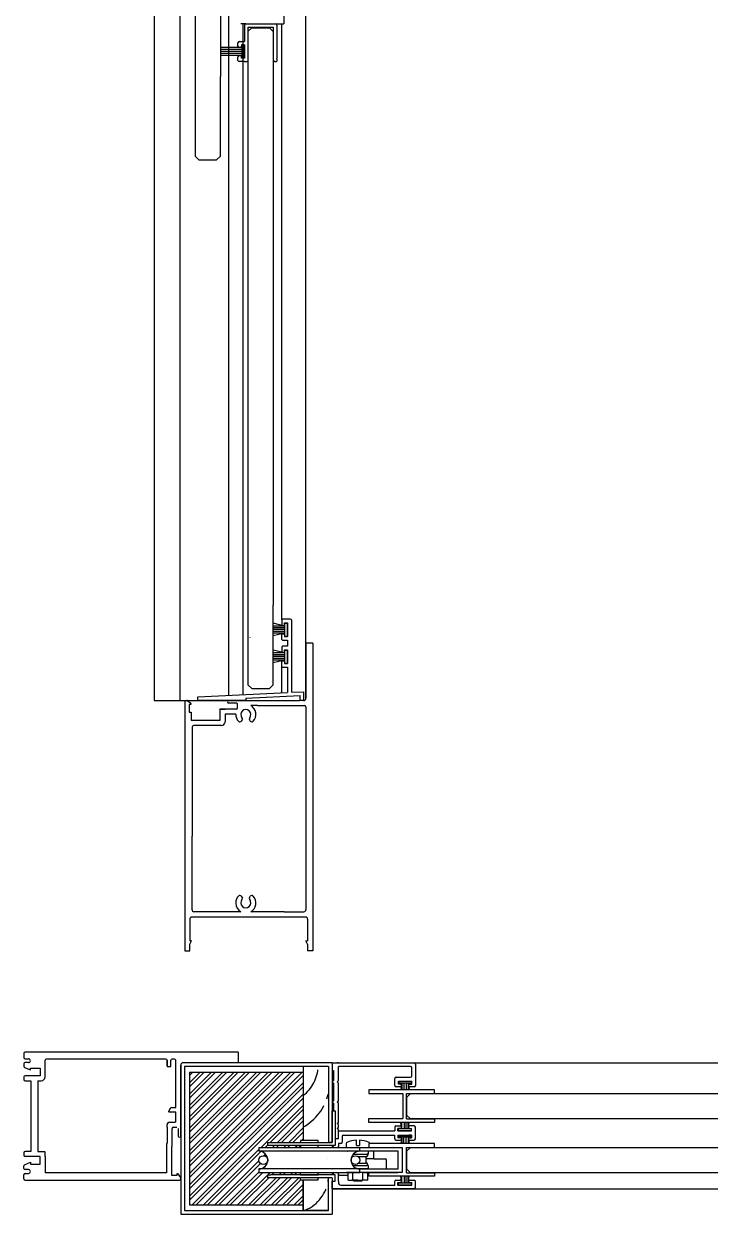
# Model space of a CAD drawing. Header units: millimetres. Extents: x -114 to 831, y -332 to 481.
# Drawn here: x -113.7 to 158.4, y -331.5 to 140.2 of the extents above; entities that cross this region are included whole.
import ezdxf

# ---------------------------------------------------------------- set-up
doc = ezdxf.new("R2010")
doc.units = ezdxf.units.MM
doc.linetypes.add('ACAD_ISO02W100', pattern=[15, 12, -3])
for name, color, linetype in [('chain', 10, 'Continuous'), ('cog', 50, 'Continuous'), ('frame', 22, 'Continuous'), ('glass', 170, 'Continuous'), ('guides', 94, 'Continuous'), ('seals', 111, 'Continuous')]:
    doc.layers.add(name, color=color, linetype=linetype)

msp = doc.modelspace()

# ---------------------------------------------------------------- hatches: boundary and pattern name
h = msp.add_hatch()
h.set_pattern_fill('STEEL', color=94, style=0)
h.set_pattern_definition([(45, (-7e-15, -22.1107), (-2.245064, 2.245064), []), (45, (-7e-15, -20.5232), (-2.245064, 2.245064), [])])
h.paths.add_polyline_path([(-2.94, -275.29), (-47.93, -275.29), (-47.93, -327.82), (-2.94, -327.82), (-2.94, -317.88), (-3.97, -317.88), (-3.97, -317.08), (-16.94, -317.08), (-16.94, -315.88), (-15.74, -315.88), (-3.97, -315.88), (-3.97, -315.08), (-20.47, -315.08), (-20.47, -313.58, 0.414214), (-16.97, -310.08, -1), (-20.47, -310.08, -1), (-16.97, -310.08, 0.414214), (-20.47, -306.58), (-20.47, -305.08), (-3.97, -305.08), (-3.97, -304.28), (-15.74, -304.28), (-16.94, -304.28), (-16.94, -303.08), (-3.97, -303.08), (-3.97, -302.28), (-2.94, -302.28)])

# ---------------------------------------------------------------- linework, layer by layer
at = {"color": 7}
for p, q in [((-62.01, 352.32), (-62.01, -127.98)), ((-62.01, -127.98), (-32.43, -127.98)), ((-51.44, -272.51), (-51.44, -331.52)), ((8.56, -271.52), (-50.51, -271.52)), ((7.06, -273.02), (-49.94, -273.02)), ((-49.94, -273.02), (-49.94, -330.02)), ((7.06, -273.02), (7.06, -303.08)), ((8.56, -271.52), (308.25, -271.52)), ((8.56, -271.66), (8.56, -303.08)), ((8.56, -303.08), (7.06, -303.08)), ((8.56, -304.28), (8.56, -305.08)), ((8.56, -304.28), (8.56, -305.08)), ((14.29, -305.08), (36.29, -305.07)), ((14.29, -306.58), (14.29, -306.58)), ((34.79, -306.58), (14.39, -306.58)), ((14.51, -306.58), (14.61, -306.58)), ((34.79, -313.48), (34.79, -306.58)), ((36.29, -305.07), (36.29, -314.98)), ((6.6, -309.6), (6.6, -309.6)), ((8.56, -315.08), (8.56, -315.88)), ((8.56, -315.08), (8.56, -315.88)), ((36.29, -314.98), (14.29, -314.98)), ((18.71, -313.48), (34.79, -313.48)), ((38.04, -314.96), (38.04, -314.96)), ((38.04, -314.96), (38.04, -314.96)), ((38.04, -314.96), (38.04, -314.96)), ((7.06, -330.02), (7.06, -317.08)), ((8.56, -317.08), (8.56, -331.52)), ((8.56, -321.49), (308.25, -321.48)), ((-49.94, -330.02), (7.06, -330.02)), ((-51.44, -331.52), (8.56, -331.52))]:
    msp.add_line(p, q, dxfattribs=at)
msp.add_line((-1.86, -126.98), (-1.86, 351.33))
at = {"color": 216}
for p, q in [((-11.37, -96.03), (-11.37, -97.93)), ((-7.92, -95.73), (-11.07, -95.73)), ((-11.07, -98.23), (-10.67, -98.23)), ((-10.37, -97.93), (-10.37, -97.13)), ((-10.37, -97.13), (-9.12, -97.13)), ((-9.12, -97.13), (-9.12, -102.63)), ((-7.62, -96.03), (-7.62, -124.72)), ((-11.37, -103.73), (-11.37, -101.83)), ((-11.07, -101.53), (-10.67, -101.53)), ((-10.37, -101.83), (-10.37, -102.63)), ((-10.37, -102.63), (-9.12, -102.63)), ((-11.37, -106.73), (-11.37, -108.63)), ((-11.07, -104.03), (-9.12, -104.03)), ((-9.12, -106.43), (-11.07, -106.43)), ((-10.37, -108.63), (-10.37, -107.83)), ((-10.37, -107.83), (-9.12, -107.83)), ((-9.12, -104.03), (-9.12, -106.43)), ((-9.12, -107.83), (-9.12, -113.33)), ((-11.37, -114.43), (-11.37, -112.53)), ((-11.07, -108.93), (-10.67, -108.93)), ((-11.07, -112.23), (-10.67, -112.23)), ((-10.37, -112.53), (-10.37, -113.33)), ((-11.07, -114.73), (-9.12, -114.73)), ((-10.37, -113.33), (-9.12, -113.33)), ((-9.12, -114.73), (-9.12, -124.79)), ((-44.62, -126.48), (-9.12, -124.79)), ((-44.62, -127.98), (-44.62, -126.48)), ((-25.62, -127.07), (-4.12, -125.98)), ((-25.62, -127.07), (-25.62, -127.98)), ((-7.62, -124.72), (-2.62, -124.48)), ((-4.12, -127.98), (-4.12, -125.98)), ((-2.62, -127.98), (-2.62, -124.48)), ((-25.62, -127.98), (-44.62, -127.98)), ((-2.62, -127.98), (-4.12, -127.98))]:
    msp.add_line(p, q, dxfattribs=at)
at = {"color": 34}
for p, q in [((7.06, -273.02), (-2.94, -273.02)), ((-2.94, -273.02), (-2.94, -302.28)), ((-2.94, -330.02), (-2.94, -317.88)), ((7.06, -330.02), (-2.94, -330.02))]:
    msp.add_line(p, q, dxfattribs=at)
at = {"color": 94}
for p, q in [((-47.93, -275.29), (-47.93, -327.82)), ((-47.93, -275.29), (-2.94, -275.29)), ((-47.93, -327.82), (-2.94, -327.82))]:
    msp.add_line(p, q, dxfattribs=at)
at = {"color": 94, "linetype": 'ACAD_ISO02W100'}
msp.add_line((-2.94, -317.88), (-2.94, -330.02), dxfattribs=at)
at = {"color": 216}
for centre, start, end in [((-11.07, -96.03), 90, 180), ((-11.07, -97.93), 180, 270), ((-10.67, -97.93), 270, 0), ((-7.92, -96.03), 0, 90), ((-11.07, -101.83), 90, 180), ((-11.07, -103.73), 180, 270), ((-10.67, -101.83), 0, 90), ((-11.07, -106.73), 90, 180), ((-11.07, -108.63), 180, 270), ((-11.07, -112.53), 90, 180), ((-10.67, -108.63), 270, 0), ((-10.67, -112.53), 0, 90), ((-11.07, -114.43), 180, 270)]:
    msp.add_arc(centre, 0.3, start, end, dxfattribs=at)
at = {"color": 34, "linetype": 'ACAD_ISO02W100'}
for centre, radius, start, end in [((-13.08, -272.04), 16.15, 309.173, 356.468), ((-12.78, -279.24), 20.31, 299.0116, 346.7203), ((-7.92, -316.01), 15.08, 293.418, 352.5907)]:
    msp.add_arc(centre, radius, start, end, dxfattribs=at)
at = {"layer": 'chain', "color": 1}
for p, q in [((8.56, -303.08), (8.56, -290.58)), ((8.56, -290.58), (9.76, -290.58)), ((9.76, -290.58), (9.76, -304.28)), ((-20.47, -305.08), (-20.47, -306.58)), ((-20.47, -305.08), (19.53, -305.08)), ((19.53, -306.58), (-20.47, -306.58)), ((-16.94, -303.08), (8.56, -303.08)), ((-16.94, -304.28), (-16.94, -303.08)), ((-15.74, -304.28), (-16.94, -304.28)), ((9.76, -304.28), (-15.74, -304.28)), ((19.53, -306.58), (19.53, -305.08)), ((22.51, -307.7), (22.26, -307.7)), ((23.01, -307.6), (23.01, -306.68)), ((-20.47, -313.58), (-20.47, -315.08)), ((14.29, -313.58), (-20.47, -313.58)), ((19.53, -315.08), (-20.47, -315.08)), ((-16.94, -317.08), (-16.94, -315.88)), ((-16.94, -315.88), (-15.74, -315.88)), ((9.74, -315.88), (-15.74, -315.88)), ((9.74, -318.48), (9.74, -315.88)), ((19.53, -313.58), (14.29, -313.58)), ((19.53, -315.08), (19.53, -313.58)), ((22.51, -312.26), (22.26, -312.26)), ((23.01, -313.28), (23.01, -312.36)), ((8.56, -317.08), (-16.94, -317.08)), ((8.56, -317.08), (8.54, -318.48)), ((8.54, -318.48), (9.74, -318.48))]:
    msp.add_line(p, q, dxfattribs=at)
at = {"layer": 'chain', "color": 206}
for p, q in [((3.03, -302.28), (-3.97, -302.28)), ((-3.97, -302.28), (-3.97, -303.08)), ((3.03, -304.28), (-3.97, -304.28)), ((-3.97, -304.28), (-3.97, -305.08)), ((3.03, -303.08), (3.03, -302.28)), ((3.03, -305.08), (3.03, -304.28)), ((-3.97, -315.88), (-3.97, -315.08)), ((-3.97, -315.88), (3.03, -315.88)), ((3.03, -315.88), (3.03, -315.08)), ((-3.97, -317.88), (-3.97, -317.08)), ((-3.97, -317.88), (3.03, -317.88)), ((3.03, -317.88), (3.03, -317.08))]:
    msp.add_line(p, q, dxfattribs=at)
at = {"layer": 'chain', "color": 220}
for p, q in [((23.04, -305.08), (36.29, -305.07)), ((36.29, -305.07), (36.29, -314.98)), ((36.29, -314.98), (23.07, -314.98))]:
    msp.add_line(p, q, dxfattribs=at)
at = {"layer": 'chain', "color": 206}
for centre in [(-18.72, -310.08), (17.78, -310.08)]:
    msp.add_circle(centre, 1.75, dxfattribs=at)
at = {"layer": 'chain', "color": 1}
for centre, radius, start, end in [((-20.47, -310.08), 3.5, 270, 90), ((19.53, -310.08), 3.5, 90, 270), ((22.91, -306.68), 0.1, 0, 90), ((22.91, -307.6), 0.1, 270, 0), ((22.91, -312.36), 0.1, 0, 90), ((22.91, -313.28), 0.1, 270, 0)]:
    msp.add_arc(centre, radius, start, end, dxfattribs=at)
at = {"layer": 'cog', "color": 18}
for p, q in [((14.15, -303.48), (14.15, -304.67)), ((17.05, -305.08), (20.45, -305.08)), ((18.16, -304.25), (18.16, -302.19)), ((18.16, -304.25), (19.36, -304.25)), ((19.36, -302.19), (19.36, -304.25)), ((23.4, -303.49), (23.4, -303.57)), ((14.76, -315.23), (14.76, -317.73)), ((16.51, -314.98), (15.01, -314.98)), ((16.76, -317.73), (16.76, -315.23)), ((20.51, -314.98), (18.76, -314.98)), ((20.76, -317.73), (20.76, -315.23)), ((22.76, -314.98), (22.76, -314.98)), ((22.76, -316.48), (22.76, -315.23)), ((15.01, -317.98), (20.51, -317.98)), ((15.01, -317.98), (16.51, -317.98)), ((18.76, -317.98), (17.01, -317.98)), ((17.01, -317.98), (17.01, -317.98)), ((17.01, -317.98), (17.01, -318.3)), ((17.01, -318.3), (20.51, -318.3)), ((20.76, -317.98), (20.51, -317.98)), ((20.51, -318.3), (20.51, -317.98)), ((22.51, -317.98), (20.76, -317.98)), ((22.76, -317.73), (22.76, -316.48))]:
    msp.add_line(p, q, dxfattribs=at)
at = {"layer": 'cog', "color": 92}
for p, q in [((25.06, -306.58), (16.06, -306.58)), ((25.06, -309.58), (25.06, -306.58)), ((25.06, -309.58), (22.01, -309.58)), ((25.06, -309.58), (29.66, -309.58)), ((30.06, -313.48), (30.06, -309.98)), ((11.06, -315.68), (11.06, -315.08)), ((11.46, -316.08), (14.76, -316.08)), ((22.76, -316.08), (23.07, -316.08))]:
    msp.add_line(p, q, dxfattribs=at)
at = {"layer": 'cog', "color": 1}
for p, q in [((22.91, -306.58), (16.11, -306.58)), ((16.24, -311.26), (16.49, -311.26)), ((16.32, -308.7), (16.71, -308.7)), ((16.97, -307.7), (22.26, -307.7)), ((18.86, -308.7), (22.01, -308.7)), ((19.07, -311.26), (22.01, -311.26)), ((22.26, -308.7), (22.01, -308.7)), ((22.01, -311.26), (22.01, -308.7)), ((22.26, -311.26), (22.01, -311.26)), ((22.91, -307.7), (22.51, -307.7)), ((22.51, -307.95), (22.51, -308.45)), ((16.79, -312.26), (22.26, -312.26)), ((18.37, -313.38), (22.91, -313.38)), ((22.51, -312.01), (22.51, -311.51)), ((22.91, -312.26), (22.51, -312.26))]:
    msp.add_line(p, q, dxfattribs=at)
at = {"layer": 'cog', "color": 200}
msp.add_line((30.06, -314.98), (30.06, -314.98), dxfattribs=at)
at = {"layer": 'cog', "color": 18}
for centre, radius, start, end in [((14.55, -303.48), 0.4, 114.3039, 180), ((14.55, -304.67), 0.4, 180, 269.9748), ((18.77, -312.81), 10.64, 93.2864, 114.3039), ((18.77, -312.81), 10.64, 65.5584, 86.8107), ((23, -304.68), 0.4, 275.5242, 278.8459), ((23, -303.49), 0.4, 0, 65.5584), ((15.01, -315.23), 0.25, 90, 180), ((16.51, -315.23), 0.25, 0, 90), ((17.01, -315.23), 0.25, 90, 180), ((20.51, -315.23), 0.25, 0, 90), ((21.01, -315.23), 0.25, 90, 180), ((22.51, -315.23), 0.25, 0, 90), ((15.01, -317.73), 0.25, 180, 270), ((16.51, -317.73), 0.25, 270, 0), ((17.01, -317.73), 0.25, 180, 270), ((20.51, -317.73), 0.25, 270, 0), ((21.01, -317.73), 0.25, 180, 270), ((22.51, -317.73), 0.25, 270, 0)]:
    msp.add_arc(centre, radius, start, end, dxfattribs=at)
at = {"layer": 'cog', "color": 1}
for centre, start, end in [((22.26, -307.95), 0, 90), ((22.26, -308.45), 270, 0), ((22.26, -311.51), 0, 90), ((22.26, -312.01), 270, 0)]:
    msp.add_arc(centre, 0.25, start, end, dxfattribs=at)
at = {"layer": 'cog', "color": 92}
for centre, start, end in [((29.66, -309.98), 0, 90), ((11.46, -315.68), 180.0331, 270)]:
    msp.add_arc(centre, 0.4, start, end, dxfattribs=at)
at = {"layer": 'frame', "color": 22}
for p, q in [((0.84, -105.2), (-1.86, -105.2)), ((-1.86, -105.2), (-1.86, -108.2)), ((-1.86, -108.2), (-1.86, -126.98)), ((0.84, -105.2), (0.84, -227.2)), ((-1.72, -110.52), (-1.62, -110.52)), ((-1.72, -112.9), (-1.55, -112.9)), ((-49.86, -128.48), (-49.86, -189.7)), ((-49.36, -127.98), (-49.02, -127.98)), ((-48.73, -128.07), (-47.57, -128.87)), ((-47.41, -129.52), (-48.05, -129.52)), ((-48.05, -129.52), (-48.05, -132.52)), ((-36.55, -131.58), (-36.55, -131.58)), ((-29.4, -131.39), (-35.9, -131.39)), ((-35.9, -131.39), (-35.9, -135.89)), ((-35.9, -131.39), (-33.9, -131.39)), ((-32.4, -127.98), (-4.36, -127.98)), ((-29.4, -128.98), (-32.4, -128.98)), ((-28.9, -130.89), (-28.9, -129.48)), ((-21.09, -129.99), (-23.71, -129.99)), ((-21.09, -129.99), (-2.36, -129.99)), ((-2.86, -127.98), (-4.36, -127.98)), ((-1.86, -130.49), (-1.86, -131.39)), ((-1.86, -131.39), (-1.86, -133.89)), ((-48.05, -132.52), (-47.3, -132.52)), ((-47.3, -132.52), (-47.3, -135.89)), ((-35.9, -135.89), (-47.3, -135.89)), ((-33.9, -133.39), (-33.9, -136.39)), ((-29.66, -133.39), (-33.9, -133.39)), ((-27.15, -135.67), (-27.45, -136.1)), ((-27.03, -135.33), (-27.15, -135.67)), ((-26.79, -135.13), (-26.79, -135.14)), ((-25.66, -135.14), (-25.66, -135.14)), ((-24.53, -135.14), (-24.53, -135.14)), ((-24.17, -135.67), (-23.88, -136.1)), ((-1.86, -133.89), (-1.86, -181.26)), ((-46.96, -138.64), (-46.96, -181.76)), ((-35.4, -137.89), (-46.21, -137.89)), ((-46.96, -210.9), (-46.96, -181.76)), ((-1.86, -181.26), (-1.86, -210.9)), ((-49.86, -189.7), (-49.86, -227.2)), ((-27.44, -205.54), (-27.03, -206.3)), ((-24.17, -205.97), (-23.88, -205.54)), ((-38.53, -211.65), (-46.21, -211.65)), ((-27.62, -211.65), (-38.53, -211.65)), ((-10.49, -211.65), (-23.72, -211.65)), ((-10.49, -211.65), (-2.61, -211.65)), ((-47.86, -214.55), (-47.86, -223.21)), ((-1.91, -213.8), (-47.11, -213.8)), ((-1.16, -214.55), (-1.16, -223.21)), ((-47.86, -224.45), (-47.2, -223.21)), ((-47.2, -223.21), (-47.86, -223.21)), ((-47.86, -227.2), (-47.86, -224.45)), ((-1.16, -224.45), (-1.83, -223.21)), ((-1.83, -223.21), (-1.16, -223.21)), ((-1.16, -224.45), (-1.16, -227.2)), ((-49.86, -227.2), (-47.86, -227.2)), ((0.84, -227.2), (-1.16, -227.2)), ((-113.66, -267.82), (-113.66, -269.46)), ((-28.66, -267.32), (-113.16, -267.32)), ((-28.66, -267.32), (-28.66, -270.02)), ((-113.66, -271.96), (-113.66, -272.92)), ((-113.35, -273.38), (-111.05, -274.37)), ((-113.16, -269.96), (-111.77, -269.96)), ((-111.77, -271.46), (-113.16, -271.46)), ((-105.22, -277.14), (-105.22, -270.52)), ((-57.36, -270.02), (-104.72, -270.02)), ((-56.86, -272.82), (-56.86, -270.52)), ((-56.86, -270.52), (-56.86, -272.82)), ((-56.66, -273.02), (-55.56, -273.02)), ((-55.36, -272.82), (-55.36, -270.52)), ((-53.96, -270.02), (-54.86, -270.02)), ((-53.46, -289.24), (-53.46, -270.52)), ((-51.44, -300.55), (-51.44, -272.52)), ((-31.66, -271.52), (-50.44, -271.52)), ((-28.66, -271.52), (-31.66, -271.52)), ((-28.66, -270.02), (-28.66, -271.52)), ((-113.66, -277.14), (-113.66, -278.14)), ((-107.22, -276.64), (-113.16, -276.64)), ((-111.05, -274.37), (-111.05, -273.64)), ((-111.05, -273.64), (-107.22, -273.64)), ((-107.22, -273.64), (-107.22, -276.64)), ((-113.16, -278.64), (-110.81, -278.64)), ((-110.81, -278.64), (-110.81, -306.68)), ((-108.11, -278.64), (-108.11, -306.68)), ((-108.11, -278.64), (-106.72, -278.64)), ((-56.13, -291.05), (-56.13, -290.55)), ((-55.88, -290.12), (-55.58, -289.6)), ((-53.46, -291.05), (-55.63, -291.05)), ((-54.98, -289.24), (-53.46, -289.24)), ((-53.46, -295.05), (-53.46, -291.05)), ((-56.86, -297.05), (-56.86, -296.05)), ((-56.86, -297.05), (-56.86, -303.33)), ((-55.86, -295.05), (-53.86, -295.05)), ((-54.36, -297.05), (-52.94, -297.05)), ((-53.46, -295.05), (-53.86, -295.05)), ((-54.85, -304.55), (-54.86, -297.55)), ((-52.44, -297.55), (-52.44, -300.55)), ((-56.86, -303.33), (-57.08, -303.52)), ((-57.08, -303.52), (-57.08, -315.11)), ((-55.05, -304.7), (-54.85, -304.55)), ((-55.05, -316.2), (-55.05, -304.7)), ((-55.05, -304.7), (-55.05, -304.7)), ((-113.66, -307.18), (-113.66, -308.18)), ((-113.36, -311.94), (-111.05, -310.96)), ((-110.81, -306.68), (-113.16, -306.68)), ((-107.22, -308.68), (-113.16, -308.68)), ((-111.05, -310.96), (-111.05, -311.68)), ((-108.11, -306.68), (-105.52, -306.68)), ((-107.22, -311.68), (-107.22, -308.68)), ((-105.22, -308.68), (-105.22, -306.98)), ((-105.22, -308.68), (-105.22, -315.11)), ((-113.66, -313.37), (-113.66, -312.4)), ((-113.66, -317.51), (-113.66, -315.87)), ((-111.77, -313.87), (-113.16, -313.87)), ((-113.16, -315.37), (-111.77, -315.37)), ((-111.05, -311.68), (-107.22, -311.68)), ((-57.08, -315.11), (-105.22, -315.11)), ((-52.99, -315.56), (-52.99, -316.2)), ((-51.53, -316.88), (-52.34, -315.72)), ((-113.16, -318.01), (-51.94, -318.01)), ((-52.99, -316.2), (-55.05, -316.2)), ((-51.44, -317.51), (-51.44, -317.17))]:
    msp.add_line(p, q, dxfattribs=at)
for centre, radius, start, end in [((-1.62, -112.4), 0.5, 261.8802, 278.1198), ((-2.86, -126.98), 1, 270, 0), ((-49.36, -128.48), 0.5, 90, 180), ((-49.02, -128.48), 0.5, 55.3925, 90), ((-47.85, -129.28), 0.5, 332.21, 55.3925), ((-32.4, -128.48), 0.5, 90, 270), ((-29.4, -129.48), 0.5, 359.9605, 90), ((-29.4, -130.89), 0.5, 269.9605, 359.9605), ((-25.66, -133.49), 2, 320.1071, 219.7948), ((-25.66, -133.49), 4, 317.6228, 60.8265), ((-2.36, -130.49), 0.5, 0, 90), ((-35.4, -136.39), 1.5, 270, 0), ((-25.66, -133.49), 4, 178.6736, 222.2791), ((-28.06, -135.67), 0.75, 222.2791, 325.6214), ((-27.77, -135.25), 0.75, 353.6287, 39.7948), ((-23.55, -135.25), 0.75, 140.1071, 214.2805), ((-23.26, -135.68), 0.75, 214.2805, 317.6228), ((-46.21, -138.64), 0.75, 90, 180), ((-25.66, -208.15), 4, 137.6228, 181.2283), ((-28.06, -205.96), 0.75, 34.2805, 137.6228), ((-25.66, -208.15), 2, 140.1071, 39.7948), ((-27.77, -206.39), 0.75, 320.1071, 6.2732), ((-23.55, -206.39), 0.75, 145.6214, 219.7948), ((-23.26, -205.96), 0.75, 42.2791, 145.6214), ((-25.66, -208.15), 4, 299.0754, 42.2791), ((-46.21, -210.9), 0.75, 180, 270), ((-25.64, -208.14), 4.03, 181.3399, 240.4984), ((-2.61, -210.9), 0.75, 270, 0), ((-47.11, -214.55), 0.75, 90, 180), ((-1.91, -214.55), 0.75, 0, 90), ((-113.16, -267.82), 0.5, 90, 180), ((-113.16, -269.46), 0.5, 180, 270), ((-113.16, -271.96), 0.5, 90, 180), ((-113.16, -272.92), 0.5, 180, 246.9279), ((-111.77, -270.71), 0.75, 270, 90), ((-104.72, -270.52), 0.5, 90, 180), ((-57.36, -270.52), 0.5, 0, 90), ((-56.66, -272.82), 0.2, 180, 270), ((-55.56, -272.82), 0.2, 270, 0), ((-54.86, -270.52), 0.5, 90, 180), ((-53.96, -270.52), 0.5, 0, 90), ((-50.44, -272.52), 1, 90, 180), ((-113.16, -277.14), 0.5, 90, 180), ((-113.16, -278.14), 0.5, 180, 270), ((-106.72, -277.14), 1.5, 270, 0), ((-55.63, -290.55), 0.5, 120.7297, 270), ((-54.98, -289.94), 0.7, 90, 150.3649), ((-55.86, -296.05), 1, 90, 180), ((-54.36, -297.55), 0.5, 90.0395, 180.0395), ((-51.94, -300.55), 0.5, 180, 0), ((-113.16, -307.18), 0.5, 90, 180), ((-113.16, -308.18), 0.5, 180, 270), ((-105.52, -306.98), 0.3, 0, 90), ((-113.16, -312.4), 0.5, 113.0721, 180), ((-113.16, -313.37), 0.5, 180, 270), ((-113.16, -315.87), 0.5, 90, 180), ((-111.77, -314.62), 0.75, 270, 90), ((-52.75, -316), 0.5, 34.6075, 117.79), ((-113.16, -317.51), 0.5, 180, 270), ((-51.94, -317.51), 0.5, 270, 0), ((-51.94, -317.17), 0.5, 0, 34.6075)]:
    msp.add_arc(centre, radius, start, end, dxfattribs=at)
at = {"layer": 'glass', "color": 160}
for p, q in [((-45.71, 346.63), (-45.72, 119.3)), ((-35.71, 346.63), (-35.72, 119.3)), ((-23.3, 138.64), (-24.8, 137.14)), ((-24.8, 137.14), (-24.8, -90.19)), ((-23.3, 138.64), (-16.3, 138.64)), ((-14.8, 137.14), (-16.3, 138.64)), ((-14.8, 137.14), (-14.8, -90.19)), ((-45.72, 119.3), (-45.72, 87.73)), ((-35.72, 87.73), (-35.72, 119.3)), ((-44.22, 86.23), (-45.72, 87.73)), ((-44.22, 86.23), (-37.22, 86.23)), ((-37.22, 86.23), (-35.72, 87.73)), ((-24.8, -90.19), (-24.8, -121.75)), ((-14.8, -121.75), (-14.8, -90.19)), ((-23.3, -123.25), (-24.8, -121.75)), ((-16.3, -123.25), (-14.8, -121.75)), ((-23.3, -123.25), (-16.3, -123.25))]:
    msp.add_line(p, q, dxfattribs=at)
at = {"layer": 'glass', "color": 220}
for p, q in [((49.07, -282.23), (23.07, -282.23)), ((23.07, -282.23), (23.07, -283.73)), ((49.07, -283.73), (49.07, -282.23)), ((23.07, -283.73), (36.57, -283.73)), ((36.57, -283.73), (36.57, -293.64)), ((38.07, -283.73), (49.07, -283.73)), ((38.07, -293.74), (38.09, -283.73)), ((23.07, -295.14), (23.07, -293.64)), ((23.07, -293.64), (36.57, -293.64)), ((49.07, -295.14), (23.07, -295.14)), ((38.07, -293.74), (49.07, -293.74)), ((49.07, -293.74), (49.07, -295.14)), ((49.07, -303.57), (23.07, -303.57)), ((23.07, -303.57), (23.07, -305.07)), ((38.07, -305.07), (49.07, -305.07)), ((38.07, -315.08), (38.09, -305.07)), ((49.07, -305.07), (49.07, -303.57)), ((23.07, -316.48), (23.07, -314.98)), ((38.07, -315.08), (49.07, -315.08)), ((49.07, -315.08), (49.07, -316.48)), ((49.07, -316.48), (23.07, -316.48))]:
    msp.add_line(p, q, dxfattribs=at)
at = {"layer": 'glass', "color": 5}
for p, q in [((39.61, -283.73), (38.09, -285.23)), ((38.09, -285.23), (38.09, -292.23)), ((39.61, -283.73), (277.23, -283.73)), ((38.09, -292.23), (39.61, -293.73)), ((277.23, -293.73), (39.61, -293.73)), ((39.6, -305.07), (38.08, -306.57)), ((38.08, -306.57), (38.08, -313.57)), ((39.6, -305.07), (277.22, -305.07)), ((38.08, -313.57), (39.6, -315.07)), ((277.22, -315.07), (39.6, -315.07))]:
    msp.add_line(p, q, dxfattribs=at)
at = {"layer": 'glass', "color": 40}
msp.add_line((21.28, -314.98), (34.78, -314.98), dxfattribs=at)
at = {"layer": 'guides', "color": 94}
for p, q in [((-51.83, 319.84), (-51.83, -127.97)), ((-32.56, 319.84), (-32.56, -125.91)), ((-10.62, 318.34), (-10.62, 140.2)), ((-25.67, 140.2), (-27.61, 140.2)), ((-26.86, 140.2), (-26.86, -102.97)), ((-13.87, 140.2), (-10.62, 140.2)), ((-11.37, -96.03), (-11.37, 140.2)), ((-26.86, -102.97), (-26.86, -125.63)), ((-24.11, -102.84), (-24.11, -102.97)), ((-11.37, -124.9), (-11.37, -114.43)), ((8.56, -271.52), (41.06, -271.52)), ((8.56, -271.52), (8.56, -271.66)), ((8.56, -271.52), (8.56, -274.52)), ((11.06, -271.52), (10.56, -271.52)), ((39.6, -273.02), (11.06, -273.02)), ((11.06, -278.52), (11.06, -273.02)), ((40.1, -276.77), (40.1, -273.52)), ((41.56, -272.02), (41.56, -280.52)), ((8.56, -274.52), (9.06, -274.52)), ((9.06, -274.52), (9.06, -278.52)), ((33.37, -280.52), (33.37, -277.77)), ((33.87, -277.27), (39.6, -277.27)), ((9.06, -278.52), (8.56, -279.02)), ((8.56, -279.02), (9.06, -279.54)), ((9.06, -279.54), (9.06, -286.54)), ((10.56, -279.02), (11.06, -278.52)), ((11.06, -279.54), (10.56, -279.02)), ((11.06, -286.54), (11.06, -279.54)), ((35.57, -281.02), (33.87, -281.02)), ((34.82, -280.02), (34.82, -278.77)), ((34.82, -278.77), (40.1, -278.77)), ((35.57, -280.02), (34.82, -280.02)), ((39.35, -280.02), (40.1, -280.02)), ((41.06, -281.02), (39.35, -281.02)), ((40.1, -278.77), (40.1, -278.77)), ((40.1, -280.02), (40.1, -278.77)), ((40.63, -278.67), (40.63, -278.66)), ((9.06, -286.54), (8.56, -287.02)), ((8.56, -287.02), (9.06, -287.53)), ((9.06, -287.53), (9.06, -290.58)), ((10.56, -287.02), (11.06, -286.54)), ((11.06, -287.53), (10.56, -287.02)), ((11.06, -295.03), (11.06, -287.53)), ((10.56, -295.52), (11.06, -295.03)), ((11.06, -296.03), (10.56, -295.52)), ((10.56, -297.52), (11.06, -297.03)), ((11.06, -297.03), (11.06, -296.03)), ((33.36, -297.02), (33.36, -298.52)), ((33.86, -296.52), (35.55, -296.52)), ((41.04, -296.51), (39.33, -296.51)), ((41.54, -301.71), (41.54, -297.01)), ((9.76, -301.52), (11.06, -301.52)), ((9.76, -301.52), (10.56, -301.52)), ((11.06, -298.02), (10.56, -297.52)), ((11.06, -301.52), (11.06, -298.02)), ((11.06, -298.52), (31.56, -298.52)), ((12.56, -300.72), (12.56, -301.52)), ((12.56, -301.52), (12.56, -303.02)), ((13.06, -300.22), (31.56, -300.22)), ((31.56, -298.52), (33.36, -298.52)), ((31.56, -300.22), (33.35, -300.22)), ((33.35, -301.71), (33.35, -300.22)), ((35.55, -297.52), (34.55, -297.52)), ((34.55, -298.52), (34.55, -297.52)), ((34.55, -298.52), (40.06, -298.51)), ((34.55, -300.21), (38.84, -300.21)), ((34.55, -300.21), (34.55, -301.21)), ((35.55, -301.21), (34.55, -301.21)), ((38.84, -300.21), (38.9, -300.21)), ((38.84, -301.21), (38.84, -301.21)), ((38.84, -301.71), (38.84, -301.71)), ((40.07, -300.21), (38.9, -300.21)), ((39.33, -297.51), (40.06, -297.51)), ((39.34, -301.21), (40.07, -301.21)), ((40.06, -298.51), (40.06, -297.51)), ((40.07, -300.21), (40.07, -301.21)), ((9.06, -304.52), (8.56, -304.52)), ((9.06, -305.08), (9.06, -304.52)), ((11.09, -303.52), (11.06, -304.52)), ((11.06, -305.08), (11.06, -304.52)), ((12.06, -303.52), (11.09, -303.52)), ((33.85, -302.21), (35.55, -302.21)), ((39.34, -302.21), (41.04, -302.21)), ((8.55, -313.99), (8.56, -313.98)), ((8.56, -314), (8.55, -313.99)), ((9.04, -315.88), (9.04, -315.08)), ((11.04, -318.49), (11.04, -315.08)), ((8.54, -321.49), (8.54, -318.49)), ((8.54, -318.49), (9.04, -318.49)), ((9.04, -318.49), (9.04, -318.48)), ((11.04, -318.49), (11.04, -318.99)), ((12.04, -319.99), (33.35, -319.99)), ((33.35, -319.99), (33.35, -318.49)), ((33.35, -319.96), (33.35, -319.99)), ((33.85, -317.99), (35.55, -317.99)), ((34.55, -318.99), (35.55, -318.99)), ((34.55, -319.99), (34.55, -318.99)), ((34.55, -319.96), (34.55, -319.99)), ((34.55, -319.99), (40.09, -319.98)), ((36.05, -317.99), (36.05, -317.99)), ((39.34, -317.98), (41.04, -317.98)), ((39.34, -318.98), (40.09, -318.98)), ((40.09, -319.98), (40.09, -318.98)), ((40.09, -319.98), (40.09, -319.99)), ((41.54, -319.99), (41.54, -318.48)), ((41.54, -320.99), (41.54, -319.99)), ((41.04, -321.49), (8.54, -321.49))]:
    msp.add_line(p, q, dxfattribs=at)
for centre, radius, start, end in [((39.6, -273.52), 0.5, 0, 90), ((41.06, -272.02), 0.5, 0, 90), ((33.87, -277.77), 0.5, 90, 180), ((39.6, -276.77), 0.5, 270, 0), ((33.87, -280.52), 0.5, 180, 270), ((35.57, -280.52), 0.5, 270, 90), ((39.35, -280.52), 0.5, 90, 270), ((41.06, -280.52), 0.5, 270, 0), ((33.86, -297.02), 0.5, 90, 180), ((35.55, -297.02), 0.5, 270, 90), ((39.33, -297.01), 0.5, 90, 270), ((41.04, -297.01), 0.5, 0, 90), ((13.06, -300.72), 0.5, 90, 180), ((33.85, -301.71), 0.5, 180, 270), ((35.55, -301.71), 0.5, 270, 90), ((39.34, -301.71), 0.5, 90, 180), ((39.34, -301.71), 0.5, 180, 270), ((41.04, -301.71), 0.5, 270, 0), ((12.06, -303.02), 0.5, 270, 359.9275), ((12.04, -318.99), 1, 180, 270), ((33.85, -318.49), 0.5, 90, 180), ((35.55, -318.49), 0.5, 270, 90), ((39.34, -318.48), 0.5, 90, 270), ((41.04, -318.48), 0.5, 0, 90), ((41.04, -320.99), 0.5, 270, 0)]:
    msp.add_arc(centre, radius, start, end, dxfattribs=at)
at = {"layer": 'seals', "color": 226}
for p, q in [((-26.17, 139.7), (-26.17, 133.2)), ((-25.67, 140.2), (-13.87, 140.2)), ((-24.77, 125.7), (-24.77, 138.8)), ((-24.77, 138.8), (-14.77, 138.8)), ((-14.77, 138.8), (-14.77, 125.98)), ((-13.37, 139.7), (-13.37, 126.52)), ((-28.77, 131.3), (-28.77, 132.7)), ((-28.27, 133.2), (-26.17, 133.2)), ((-28.77, 127.5), (-28.77, 127.5)), ((-27.87, 130.8), (-28.27, 130.8)), ((-28.27, 127.6), (-27.87, 127.6)), ((-26.87, 131.8), (-27.37, 131.8)), ((-27.37, 131.8), (-27.37, 131.3)), ((-26.17, 131.8), (-26.87, 131.8)), ((-26.17, 131.8), (-26.17, 126.6)), ((-28.77, 125.7), (-28.77, 127.1)), ((-26.17, 125.2), (-28.27, 125.2)), ((-27.37, 126.6), (-27.37, 127.1)), ((-26.17, 126.6), (-27.37, 126.6)), ((-26.17, 125.2), (-25.27, 125.2))]:
    msp.add_line(p, q, dxfattribs=at)
at = {"layer": 'seals', "color": 177}
for p, q in [((-27.26, 130.8), (-35.72, 130.8)), ((-27.26, 130), (-35.72, 130)), ((-27.26, 129.2), (-35.72, 129.2)), ((-27.26, 128.4), (-35.72, 128.4)), ((-27.26, 127.6), (-35.72, 127.6)), ((-27.26, 131.63), (-26.31, 131.63)), ((-27.26, 131.63), (-27.26, 126.77)), ((-26.31, 131.63), (-26.31, 126.77)), ((-26.31, 126.77), (-27.26, 126.77)), ((-10.29, -98.44), (-14.8, -97.37)), ((-10.29, -98.44), (-14.8, -98.44)), ((-10.29, -98.44), (-14.8, -98.44)), ((-10.29, -97.27), (-9.25, -97.27)), ((-10.29, -97.27), (-10.29, -102.49)), ((-10.29, -98.44), (-10.29, -99.16)), ((-9.25, -97.27), (-9.25, -102.49)), ((-10.29, -99.16), (-14.8, -99.16)), ((-10.29, -99.88), (-14.8, -99.88)), ((-10.29, -100.61), (-14.8, -100.61)), ((-10.29, -101.33), (-14.8, -102.38)), ((-10.29, -101.33), (-14.8, -101.33)), ((-10.29, -102.49), (-9.25, -102.49)), ((-10.29, -109.12), (-14.8, -108.05)), ((-10.29, -107.95), (-9.25, -107.95)), ((-10.29, -107.95), (-10.29, -113.17)), ((-9.25, -107.95), (-9.25, -113.17)), ((-10.29, -109.12), (-14.81, -109.12)), ((-10.29, -109.84), (-14.81, -109.84)), ((-10.29, -110.57), (-14.81, -110.57)), ((-10.29, -111.29), (-14.81, -111.29)), ((-10.29, -112.01), (-14.81, -113.06)), ((-10.29, -112.01), (-14.81, -112.01)), ((-10.29, -113.17), (-9.25, -113.17)), ((40, -278.99), (34.94, -278.99)), ((34.94, -278.99), (34.94, -279.64)), ((40, -279.64), (34.94, -279.64)), ((36.23, -279.64), (35.8, -282.19)), ((36.23, -279.64), (36.23, -282.19)), ((37.06, -282.19), (37.06, -279.64)), ((37.88, -279.64), (37.88, -282.19)), ((38.69, -279.64), (39.09, -282.19)), ((38.69, -279.64), (38.69, -282.19)), ((40, -278.99), (40, -279.64)), ((36.21, -297.74), (35.77, -295.14)), ((36.21, -297.74), (36.21, -295.14)), ((37.04, -295.14), (37.04, -297.74)), ((37.86, -297.74), (37.86, -295.14)), ((38.68, -297.74), (39.08, -295.14)), ((38.68, -297.74), (38.68, -295.14)), ((34.68, -301.02), (34.68, -300.37)), ((34.68, -300.37), (39.93, -300.37)), ((39.93, -301.02), (34.68, -301.02)), ((34.73, -297.74), (34.73, -298.39)), ((39.98, -297.74), (34.73, -297.74)), ((34.73, -298.39), (39.98, -298.39)), ((36.16, -301.02), (35.73, -303.57)), ((36.16, -301.02), (36.16, -303.57)), ((36.99, -303.57), (36.99, -301.02)), ((37.81, -301.02), (37.81, -303.57)), ((38.63, -301.02), (39.02, -303.57)), ((38.63, -301.02), (38.63, -303.57)), ((39.93, -300.37), (39.93, -301.02)), ((39.98, -298.39), (39.98, -297.74)), ((34.75, -319.21), (34.75, -319.86)), ((40, -319.21), (34.75, -319.21)), ((34.75, -319.86), (40, -319.86)), ((36.24, -319.21), (35.77, -316.48)), ((36.24, -319.21), (36.24, -316.48)), ((37.06, -316.48), (37.06, -319.21)), ((37.89, -319.21), (37.89, -316.48)), ((38.7, -319.21), (39.13, -316.48)), ((38.7, -319.21), (38.7, -316.48)), ((40, -319.86), (40, -319.21))]:
    msp.add_line(p, q, dxfattribs=at)
at = {"layer": 'seals', "color": 226}
for centre, radius, start, end in [((-25.67, 139.7), 0.5, 90, 180), ((-13.87, 139.7), 0.5, 0, 90), ((-28.27, 132.7), 0.5, 90, 180), ((-28.27, 131.3), 0.5, 180, 270), ((-28.27, 127.1), 0.5, 90, 180), ((-27.87, 131.3), 0.5, 270, 0), ((-27.87, 127.1), 0.5, 0, 90), ((-28.27, 125.7), 0.5, 180, 270), ((-25.27, 125.7), 0.5, 270, 0), ((-13.97, 126), 0.8, 180, 41.4096)]:
    msp.add_arc(centre, radius, start, end, dxfattribs=at)

doc.saveas('drawing.dxf')
